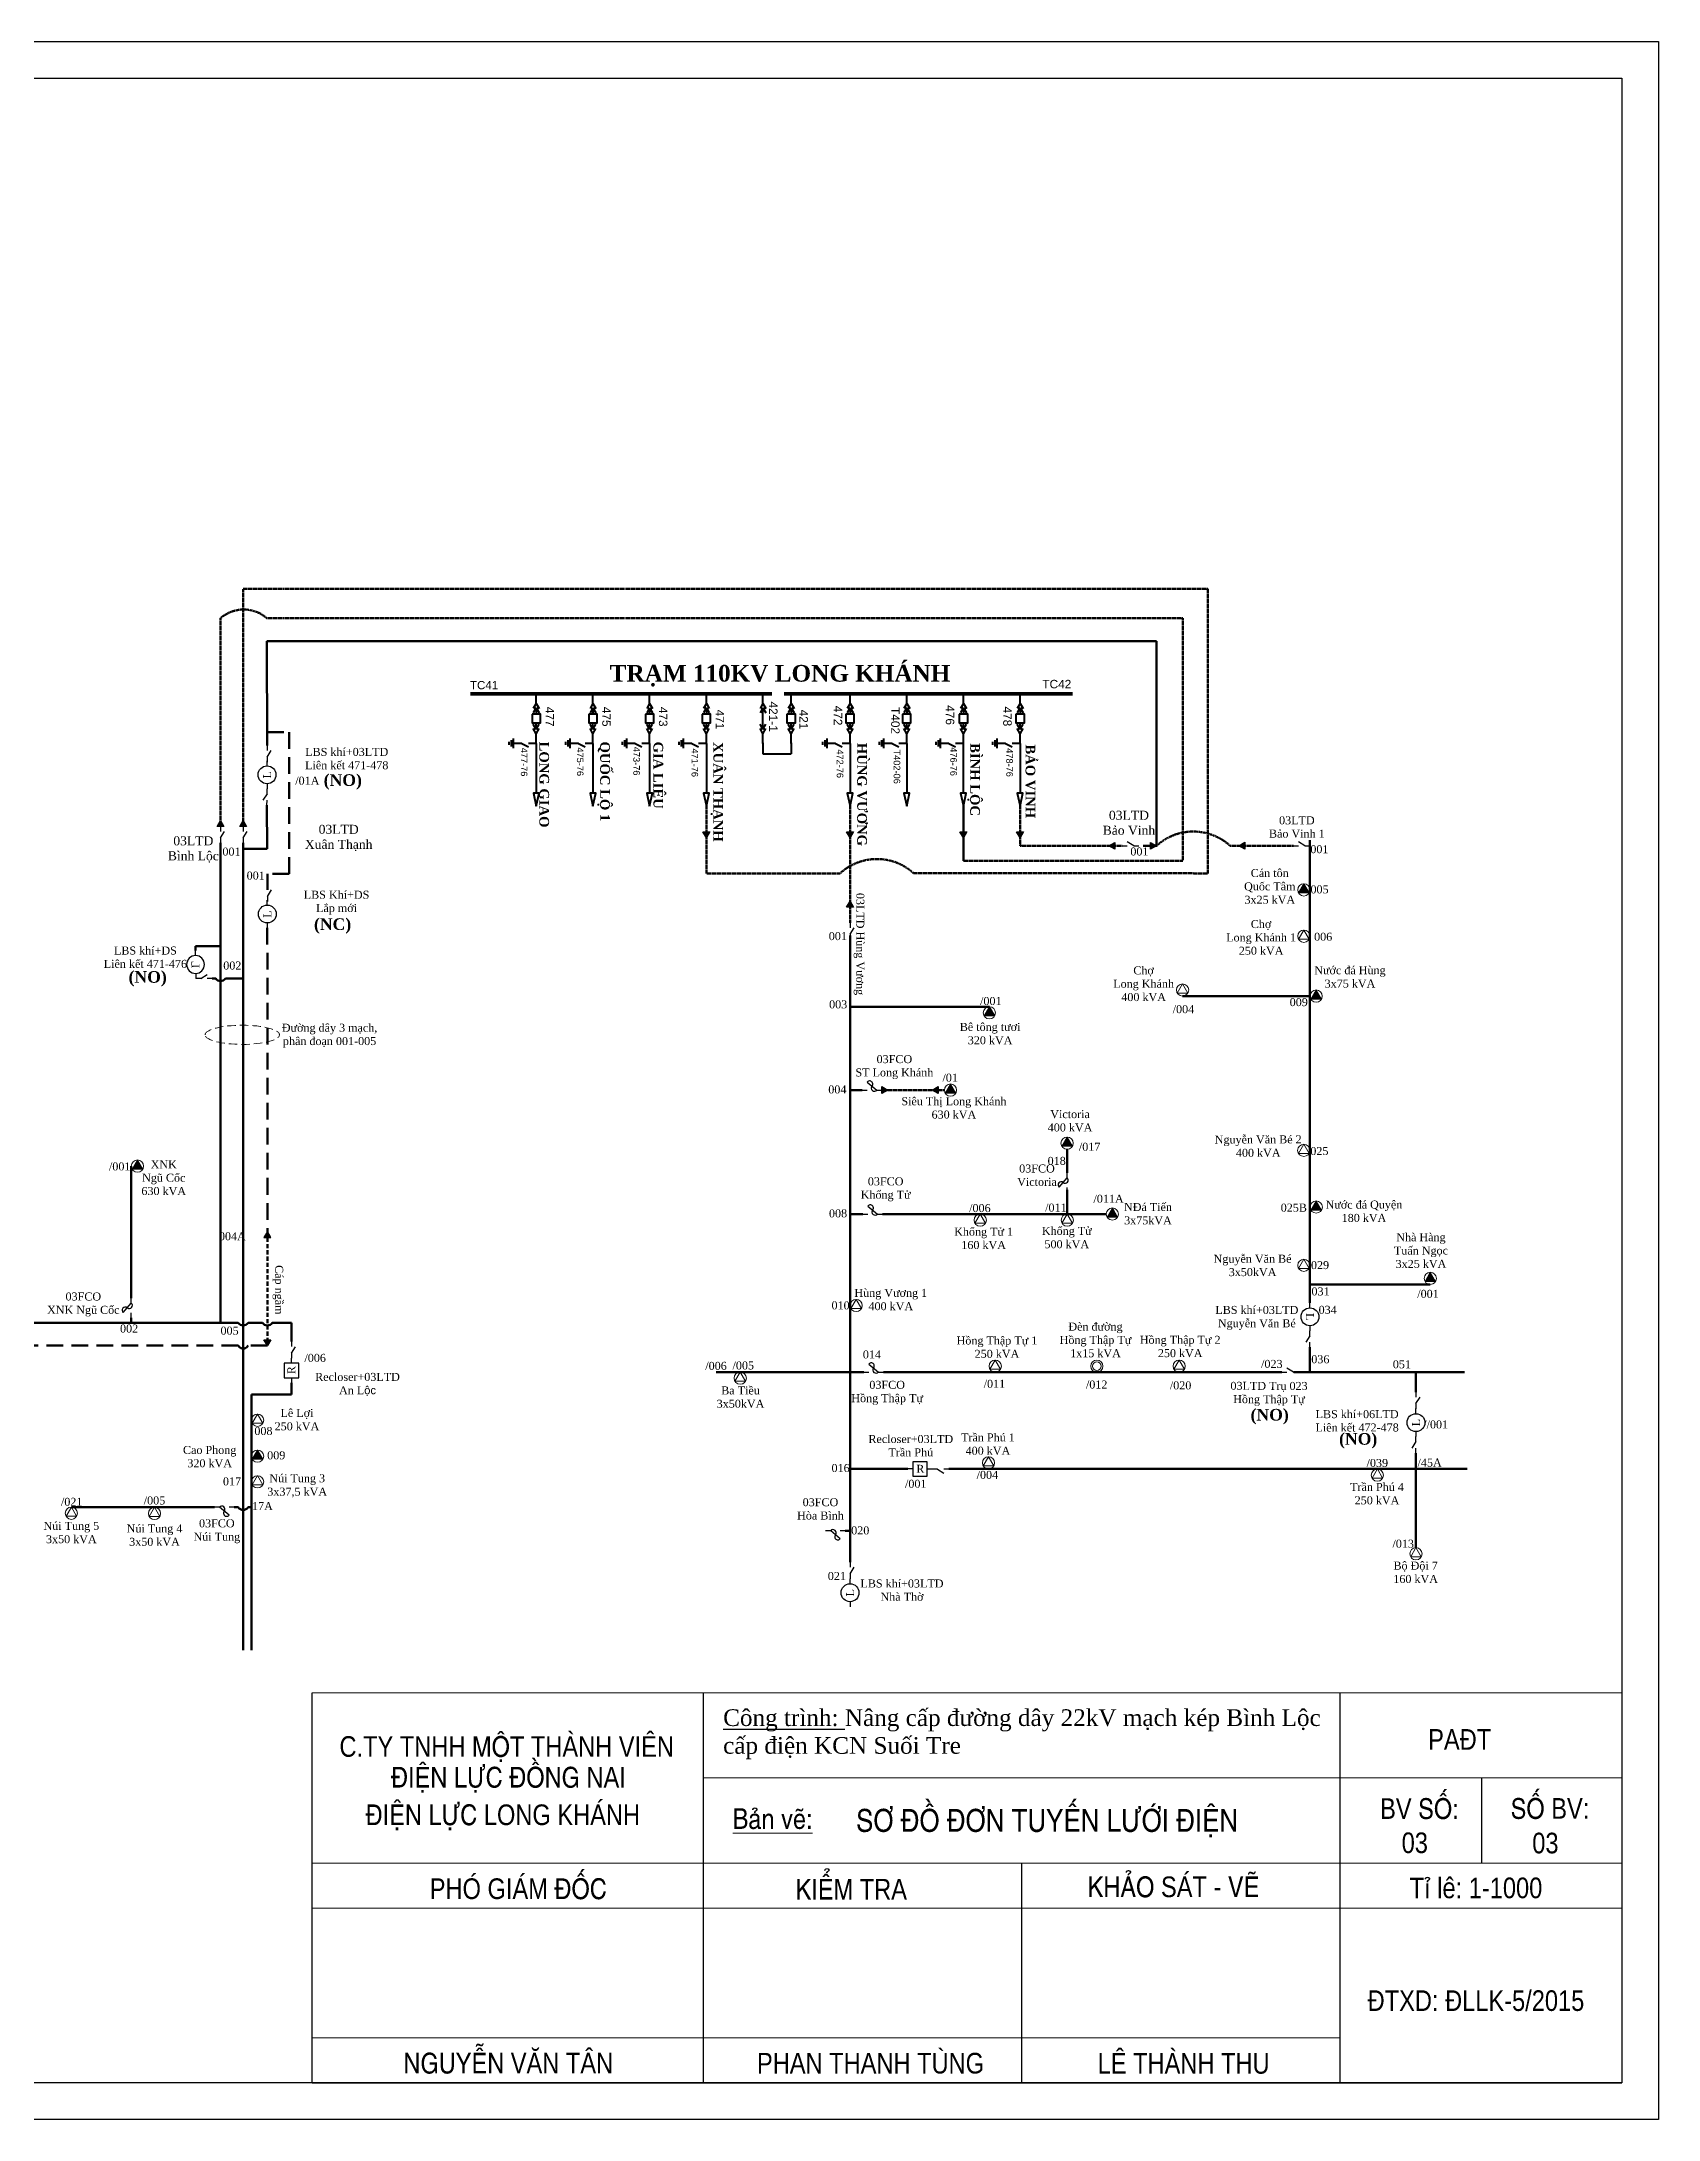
# Model space of a CAD drawing. Header units: metres. Extents: x 429925 to 893472, y 1245258 to 2552490.
# Drawn here: x 522289 to 522774, y 1251585 to 1252209 of the extents above; entities that cross this region are included whole.
import ezdxf

# ---------------------------------------------------------------- set-up
doc = ezdxf.new("R2010")
doc.units = ezdxf.units.M
doc.linetypes.add('DASHED', pattern=[0.75, 0.5, -0.25])
doc.linetypes.add('DASHED2', pattern=[0.375, 0.25, -0.125])
for name, color, linetype, lineweight in [('22', 5, 'Continuous', 40), ('471', 3, 'Continuous', 50), ('472', 4, 'Continuous', 50), ('476', 6, 'Continuous', 50), ('478', 1, 'Continuous', 50), ('Day 22kV', 1, 'Continuous', 15), ('TBA', 125, 'Continuous', 20), ('TEXT', 1, 'Continuous', 5), ('THIET BI', 7, 'Continuous', 30)]:
    doc.layers.add(name, color=color, linetype=linetype, lineweight=lineweight)
doc.layers.add('PointCheckModelLayout', color=9, linetype='Continuous', plot=False)
doc.styles.add('.VniTime3.5', font='VNTIME.TTF', dxfattribs={"height": 3.5})
doc.styles.add('.VniTimeH3.5', font='VHTIME.TTF', dxfattribs={"height": 3.5})
doc.styles.get("Standard").update_dxf_attribs({"font": 'arial.ttf'})
doc.styles.add('V-H-C', font='VHELVCN.TTF')

# ---------------------------------------------------------------- blocks, each defined once
blk = doc.blocks.new('TBA 3P DL')
at = {"layer": 'TBA'}
blk.add_lwpolyline([(3171.29, -1054.35), (3169.7, -1057.1), (3172.88, -1057.1)], close=True, dxfattribs=at)
blk.add_circle((3171.29, -1056.19), 1.83, dxfattribs=at)
blk = doc.blocks.new('TBA 3P KH')
at = {"layer": 'TBA'}
blk.add_hatch(color=256, dxfattribs=at).paths.add_polyline_path([(3187.12, -1054.35), (3185.53, -1057.1), (3188.71, -1057.1)])
blk.add_lwpolyline([(3187.12, -1054.35), (3185.53, -1057.1), (3188.71, -1057.1)], close=True, dxfattribs=at)
blk.add_circle((3187.12, -1056.19), 1.83, dxfattribs=at)
blk = doc.blocks.new('TBA 1P KH')
at = {"layer": 'TBA'}
for radius in [1.83, 1.28]:
    blk.add_circle((3182.03, -1056.19), radius, dxfattribs=at)
blk = doc.blocks.new('Recloser')
at = {"layer": 'THIET BI'}
for p, q in [((3349.82, -1059.39), (3348.32, -1059.39)), ((3354.17, -1059.39), (3355.67, -1059.39))]:
    blk.add_line(p, q, dxfattribs=at)
blk.add_lwpolyline([(3349.82, -1057.22), (3349.82, -1061.57), (3354.17, -1061.57), (3354.17, -1057.22)], close=True, dxfattribs=at)
at = {"layer": 'THIET BI', "insert": (3352.09, -1059.33), "char_height": 2.39, "width": 4.7726, "attachment_point": 5, "style": '.VniTime3.5'}
blk.add_mtext('R', dxfattribs=at)
blk = doc.blocks.new('LBS')
at = {"layer": 'THIET BI'}
for p, q in [((3348.97, -1069.32), (3347.47, -1069.32)), ((3354.34, -1069.32), (3355.84, -1069.32))]:
    blk.add_line(p, q, dxfattribs=at)
blk.add_circle((3351.65, -1069.32), 2.68, dxfattribs=at)
at = {"layer": 'THIET BI', "insert": (3351.65, -1069.35), "char_height": 2.39, "width": 4.7726, "attachment_point": 5, "style": '.VniTime3.5'}
blk.add_mtext('L', dxfattribs=at)
blk = doc.blocks.new('LTD-DS')
at = {"layer": 'THIET BI'}
for p, q in [((3348.2, -1080.29), (3349.7, -1080.29)), ((3351.65, -1080.29), (3353.16, -1080.29))]:
    blk.add_line(p, q, dxfattribs=at)
blk.add_lwpolyline([(3351.65, -1080.29), (3349.71, -1079.08)], dxfattribs=at)
blk = doc.blocks.new('FCO')
at = {"layer": 'THIET BI'}
for p, q in [((3349.72, -1089.07), (3352.58, -1091.47)), ((3348.2, -1091.47), (3349.7, -1091.47)), ((3352.58, -1091.47), (3354.08, -1091.47))]:
    blk.add_line(p, q, dxfattribs=at)
for centre, start, end in [((3350.43, -1089.67), 320, 140), ((3351.86, -1090.87), 140, 320)]:
    blk.add_arc(centre, 0.934, start, end, dxfattribs=at)
blk = doc.blocks.new('MC hop bo')
at = {"layer": '22'}
for p, q in [((3173.93, -1090.44), (3171.04, -1090.44)), ((3173.93, -1090.44), (3175.5, -1089.56)), ((3173.93, -1090.44), (3175.5, -1091.33)), ((3175.25, -1090.44), (3176.81, -1089.56)), ((3175.25, -1090.44), (3177.22, -1090.44)), ((3175.25, -1090.44), (3176.81, -1091.33)), ((3181.73, -1090.44), (3179.76, -1090.44)), ((3181.73, -1090.44), (3180.16, -1089.56)), ((3181.73, -1090.44), (3180.16, -1091.33)), ((3183.05, -1090.44), (3181.48, -1089.56)), ((3183.05, -1090.44), (3181.48, -1091.33)), ((3185.93, -1090.44), (3183.05, -1090.44))]:
    blk.add_line(p, q, dxfattribs=at)
blk.add_lwpolyline([(3177.22, -1091.72), (3179.76, -1091.72), (3179.76, -1089.17), (3177.22, -1089.17)], close=True, dxfattribs=at)
blk = doc.blocks.new('Tiep dia DT')
at = {"layer": '22'}
for p, q in [((2325.73, 649.48), (2325.73, 647.1)), ((2327.16, 642.64), (2324.31, 642.64)), ((2325.73, 645.13), (2326.72, 647.1)), ((2325.73, 645.13), (2325.73, 642.64)), ((2326.68, 642), (2324.78, 642)), ((2326.21, 641.35), (2325.26, 641.35))]:
    blk.add_line(p, q, dxfattribs=at)

msp = doc.modelspace()

# ---------------------------------------------------------------- hatches: boundary and pattern name
for points in [[(522341.27, 1251973.18), (522343.33, 1251973.18), (522342.3, 1251974.96)], [(522348.06, 1251973.18), (522350.11, 1251973.18), (522349.08, 1251974.96)], [(522489.02, 1251971.51), (522486.97, 1251971.51), (522488, 1251969.73)], [(522532.13, 1251971.51), (522530.07, 1251971.51), (522531.1, 1251969.73)], [(522566.13, 1251971.51), (522564.07, 1251971.51), (522565.1, 1251969.73)], [(522583.13, 1251971.51), (522581.07, 1251971.51), (522582.1, 1251969.73)], [(522610.49, 1251966.31), (522610.49, 1251968.37), (522608.7, 1251967.34)], [(522621.24, 1251968.37), (522621.24, 1251966.31), (522623.02, 1251967.34)], [(522649.54, 1251966.36), (522649.54, 1251968.42), (522647.76, 1251967.39)], [(522530.07, 1251948.94), (522532.13, 1251948.94), (522531.1, 1251950.73)], [(522540.63, 1251895.12), (522540.63, 1251893.06), (522542.41, 1251894.09)], [(522557.53, 1251893.06), (522557.53, 1251895.12), (522555.75, 1251894.09)], [(522357.38, 1251849.89), (522355.32, 1251849.89), (522356.35, 1251851.67)], [(522357.38, 1251819.2), (522355.32, 1251819.2), (522356.35, 1251817.42)]]:
    msp.add_hatch(color=256).paths.add_polyline_path(points)

# ---------------------------------------------------------------- linework, layer by layer
at = {"color": 0}
for p, q in [((522369.75, 1251596.3), (522369.75, 1251713.28)), ((522487.18, 1251596.3), (522487.18, 1251713.28)), ((522678.07, 1251596.3), (522678.07, 1251713.28)), ((522582.62, 1251596.3), (522582.62, 1251662.18))]:
    msp.add_line(p, q, dxfattribs=at)
for points in [[(522773.56, 1251585.3), (521901.43, 1251585.3), (521901.43, 1252208.62), (522773.56, 1252208.62)], [(522762.56, 1251596.3), (521912.43, 1251596.3), (521912.43, 1252197.61), (522762.56, 1252197.61)], [(522342.3, 1251974.96), (522343.33, 1251973.18), (522341.27, 1251973.18)], [(522349.08, 1251974.96), (522350.11, 1251973.18), (522348.06, 1251973.18)], [(522488, 1251969.73), (522486.97, 1251971.51), (522489.02, 1251971.51)], [(522531.1, 1251969.73), (522530.07, 1251971.51), (522532.13, 1251971.51)], [(522565.1, 1251969.73), (522564.07, 1251971.51), (522566.13, 1251971.51)], [(522582.1, 1251969.73), (522581.07, 1251971.51), (522583.13, 1251971.51)], [(522608.7, 1251967.34), (522610.49, 1251968.37), (522610.49, 1251966.31)], [(522623.02, 1251967.34), (522621.24, 1251966.31), (522621.24, 1251968.37)], [(522647.76, 1251967.39), (522649.54, 1251968.42), (522649.54, 1251966.36)], [(522531.1, 1251950.73), (522532.13, 1251948.94), (522530.07, 1251948.94)], [(522542.41, 1251894.09), (522540.63, 1251893.06), (522540.63, 1251895.12)], [(522555.75, 1251894.09), (522557.53, 1251895.12), (522557.53, 1251893.06)], [(522356.35, 1251851.67), (522355.32, 1251849.89), (522357.38, 1251849.89)], [(522356.35, 1251817.42), (522355.32, 1251819.2), (522357.38, 1251819.2)]]:
    msp.add_lwpolyline(points, close=True)
at = {"layer": '22'}
for p, q in [((522504.98, 1252010.09), (522504.1, 1252008.52)), ((522504.98, 1252010.09), (522504.98, 1252012.97)), ((522504.98, 1252010.09), (522505.87, 1252008.52)), ((522504.98, 1252008.77), (522504.1, 1252007.2)), ((522504.98, 1252002.29), (522504.1, 1252003.85)), ((522504.98, 1252008.77), (522505.87, 1252007.2)), ((522504.98, 1252002.29), (522504.98, 1252008.77)), ((522504.98, 1252002.29), (522505.87, 1252003.85)), ((522437, 1251998.08), (522437, 1251983.18)), ((522454, 1251998.08), (522454, 1251983.18)), ((522471, 1251998.08), (522471, 1251983.18)), ((522488, 1251998.08), (522488, 1251983.18)), ((522504.98, 1252000.97), (522504.1, 1252002.54)), ((522504.98, 1252000.97), (522505.87, 1252002.54)), ((522504.98, 1251998.08), (522504.98, 1252000.97)), ((522504.98, 1251998.24), (522504.98, 1251994.9)), ((522513.43, 1251998.24), (522513.43, 1251994.9)), ((522531.1, 1251998.08), (522531.1, 1251983.18)), ((522548.1, 1251998.08), (522548.1, 1251983.18)), ((522565.1, 1251983.18), (522565.1, 1251998.08)), ((522582.1, 1251998.08), (522582.1, 1251983.11)), ((522504.98, 1251994.9), (522513.43, 1251994.9))]:
    msp.add_line(p, q, dxfattribs=at)
at = {"layer": '22', "const_width": 1.1}
for points in [[(522417.19, 1252012.97), (522507.72, 1252012.97)], [(522511.25, 1252012.97), (522597.85, 1252012.97)]]:
    msp.add_lwpolyline(points, dxfattribs=at)
at = {"layer": '22'}
for points in [[(522437, 1251979.3), (522437.86, 1251983.18), (522436.13, 1251983.18)], [(522454, 1251979.3), (522454.86, 1251983.18), (522453.13, 1251983.18)], [(522471, 1251979.3), (522471.86, 1251983.18), (522470.13, 1251983.18)], [(522488, 1251979.3), (522488.86, 1251983.18), (522487.13, 1251983.18)], [(522531.1, 1251979.3), (522531.97, 1251983.18), (522530.24, 1251983.18)], [(522548.1, 1251979.3), (522548.97, 1251983.18), (522547.24, 1251983.18)], [(522565.1, 1251979.3), (522565.97, 1251983.18), (522564.23, 1251983.18)], [(522582.1, 1251979.23), (522582.97, 1251983.11), (522581.23, 1251983.11)]]:
    msp.add_lwpolyline(points, close=True, dxfattribs=at)
for points in [[(522436.13, 1251983.18), (522437.86, 1251983.18), (522437, 1251979.3), (522436.13, 1251983.18)], [(522453.13, 1251983.18), (522454.86, 1251983.18), (522454, 1251979.3), (522453.13, 1251983.18)], [(522470.13, 1251983.18), (522471.86, 1251983.18), (522471, 1251979.3), (522470.13, 1251983.18)], [(522487.13, 1251983.18), (522488.86, 1251983.18), (522488, 1251979.3), (522487.13, 1251983.18)], [(522530.24, 1251983.18), (522531.97, 1251983.18), (522531.1, 1251979.3), (522530.24, 1251983.18)], [(522547.24, 1251983.18), (522548.97, 1251983.18), (522548.1, 1251979.3), (522547.24, 1251983.18)], [(522564.23, 1251983.18), (522565.97, 1251983.18), (522565.1, 1251979.3), (522564.23, 1251983.18)], [(522581.23, 1251983.11), (522582.97, 1251983.11), (522582.1, 1251979.23), (522581.23, 1251983.11)]]:
    msp.add_solid(points, dxfattribs=at)
at = {"layer": '471', "linetype": 'DASHED2'}
for points in [[(522349.08, 1251973.18), (522349.08, 1252044.49)], [(522638.43, 1252044.49), (522349.08, 1252044.49)], [(522638.43, 1251959.1), (522638.43, 1252044.49)], [(522488, 1251959.1), (522488, 1251979.3)], [(522528.1, 1251959.1), (522488, 1251959.1)], [(522550.16, 1251959.15), (522638.43, 1251959.1)]]:
    msp.add_lwpolyline(points, dxfattribs=at)
at = {"layer": '471', "color": 1, "linetype": 'DASHED', "ltscale": 10}
for points in [[(522356.25, 1252001.43), (522362.88, 1252001.43), (522362.88, 1251958.92), (522356.35, 1251958.92), (522356.34, 1251954.15)], [(522356.33, 1251942.71), (522356.35, 1251851.66)], [(522347.62, 1251817.42), (522197.27, 1251817.42), (522197.27, 1251822.9)], [(522356.35, 1251817.56), (522356.35, 1251817.42), (522350.55, 1251817.42)]]:
    msp.add_lwpolyline(points, dxfattribs=at)
at = {"layer": '471'}
for points in [[(522356.23, 1251979.52), (522356.25, 1251966.42)], [(522349.08, 1251886.72), (522349.08, 1251968.23)], [(522356.25, 1251966.42), (522349.08, 1251966.42)], [(522334.75, 1251937.21), (522342.3, 1251937.21)], [(522334.75, 1251937.21), (522334.76, 1251935.94)], [(522349.08, 1251726.11), (522349.08, 1251886.72)]]:
    msp.add_lwpolyline(points, dxfattribs=at)
at = {"layer": '471', "linetype": 'DASHED2'}
msp.add_lwpolyline([(522550.16, 1251959.15, 0.387694), (522528.1, 1251959.1)], format="xyb", dxfattribs=at)
at = {"layer": '471', "color": 5, "linetype": 'DASHED2', "ltscale": 5}
msp.add_lwpolyline([(522356.35, 1251851.66), (522356.35, 1251817.49)], dxfattribs=at)
at = {"layer": '471', "color": 1, "linetype": 'DASHED', "ltscale": 10}
msp.add_lwpolyline([(522347.62, 1251817.42, 0.591403), (522350.55, 1251817.42)], format="xyb", dxfattribs=at)
at = {"layer": '471', "color": 1, "linetype": 'DASHED', "lineweight": 18, "ltscale": 5}
msp.add_ellipse((522348.84, 1251910.66), major_axis=(-11.14, 0), ratio=0.257895, dxfattribs=at)
at = {"layer": '472'}
msp.add_line((522541.09, 1251809.43), (522660.63, 1251809.43), dxfattribs=at)
at = {"layer": '472', "linetype": 'DASHED2'}
for points in [[(522531.1, 1251944.29), (522531.1, 1251979.3)], [(522559.42, 1251894.09), (522540.63, 1251894.09)]]:
    msp.add_lwpolyline(points, dxfattribs=at)
at = {"layer": '472'}
for points in [[(522531.1, 1251940.49), (522531.1, 1251921)], [(522531.1, 1251752.44), (522531.1, 1251922.76)], [(522531.1, 1251919.08), (522572.89, 1251919.08)], [(522534.75, 1251894.09), (522531.1, 1251894.09)], [(522596.2, 1251876.34), (522596.22, 1251869.29)], [(522596.22, 1251864.16), (522596.27, 1251856.87)], [(522534.95, 1251856.91), (522531.1, 1251856.91)], [(522540.82, 1251856.91), (522596.26, 1251856.91)], [(522607.94, 1251856.91), (522596.27, 1251856.87)], [(522490.91, 1251809.51), (522531.1, 1251809.51)], [(522535.21, 1251809.51), (522531.1, 1251809.51)], [(522700.84, 1251756.82), (522700.84, 1251785.19)], [(522548.42, 1251780.42), (522531.1, 1251780.42)], [(522560.73, 1251780.42), (522716.19, 1251780.42)], [(522529.67, 1251761.89), (522531.1, 1251761.88)]]:
    msp.add_lwpolyline(points, dxfattribs=at)
at = {"layer": '476', "linetype": 'DASHED2'}
msp.add_lwpolyline([(522356.18, 1252035.63, 0.376709), (522342.3, 1252035.63)], format="xyb", dxfattribs=at)
for points in [[(522342.3, 1252035.63), (522342.3, 1251973.18)], [(522356.18, 1252035.63), (522630.96, 1252035.63)], [(522630.96, 1252035.63), (522630.96, 1251962.88)], [(522565.1, 1251962.88), (522630.96, 1251962.88)]]:
    msp.add_lwpolyline(points, dxfattribs=at)
at = {"layer": '476'}
for points in [[(522565.1, 1251979.3), (522565.1, 1251962.88)], [(522342.3, 1251886.72), (522342.3, 1251968.23)], [(522339.81, 1251927.57), (522340.84, 1251927.58)], [(522343.76, 1251927.57), (522349.08, 1251927.57)], [(522342.3, 1251824.3), (522342.3, 1251886.72)], [(522315.52, 1251831.68), (522315.52, 1251871.28)], [(522342.3, 1251824.3), (522203.35, 1251824.3)], [(522315.52, 1251824.3), (522315.52, 1251825.8)], [(522347.63, 1251824.3), (522342.3, 1251824.3)], [(522351.58, 1251824.3), (522350.55, 1251824.3)], [(522354.9, 1251824.29), (522351.58, 1251824.3)], [(522363.59, 1251824.28), (522357.81, 1251824.29)], [(522363.59, 1251818.62), (522363.59, 1251824.28)], [(522363.59, 1251806.31), (522363.59, 1251802.8)], [(522351.58, 1251802.8), (522351.58, 1251726.11)], [(522363.53, 1251802.8), (522351.58, 1251802.8)], [(522340.48, 1251768.95), (522297.55, 1251768.97)], [(522347.62, 1251768.95), (522346.36, 1251768.95)], [(522351.58, 1251768.95), (522350.55, 1251768.95)]]:
    msp.add_lwpolyline(points, dxfattribs=at)
for points in [[(522343.76, 1251927.58, -0.549021), (522340.84, 1251927.58)], [(522347.62, 1251824.3, 0.549021), (522350.55, 1251824.3)], [(522354.89, 1251824.3, 0.549021), (522357.81, 1251824.3)], [(522347.62, 1251768.95, 0.549021), (522350.55, 1251768.95)]]:
    msp.add_lwpolyline(points, format="xyb", dxfattribs=at)
at = {"layer": '478'}
for p, q in [((522669.05, 1251969.1), (522669.05, 1251830.25)), ((522669.05, 1251816.93), (522669.05, 1251809.43))]:
    msp.add_line(p, q, dxfattribs=at)
for points in [[(522356.26, 1251997.42), (522356.2, 1252028.73)], [(522623.02, 1252028.73), (522356.2, 1252028.73)], [(522623.02, 1251967.34), (522623.02, 1252028.73)], [(522619, 1251967.34), (522623.02, 1251967.34)], [(522669.05, 1251922.28), (522630.85, 1251922.28)], [(522705.14, 1251835.77), (522669.05, 1251835.77)], [(522715.42, 1251809.43), (522664.22, 1251809.43)], [(522700.84, 1251809.43), (522700.84, 1251803.47)]]:
    msp.add_lwpolyline(points, dxfattribs=at)
at = {"layer": '478', "linetype": 'DASHED2'}
for points in [[(522582.1, 1251967.34), (522582.1, 1251979.23)], [(522612.74, 1251967.34), (522582.1, 1251967.34)], [(522664.09, 1251967.38), (522645.08, 1251967.39)]]:
    msp.add_lwpolyline(points, dxfattribs=at)
msp.add_lwpolyline([(522645.08, 1251967.39, 0.387694), (522623.02, 1251967.34)], format="xyb", dxfattribs=at)
at = {"layer": 'Day 22kV', "color": 0, "lineweight": 20}
for p, q in [((522762.56, 1251713.28), (522369.75, 1251713.28)), ((522762.56, 1251713.28), (522762.56, 1251596.3)), ((522762.56, 1251687.73), (522487.18, 1251687.73)), ((522720.5, 1251687.73), (522720.5, 1251662.18)), ((522762.56, 1251662.18), (522369.75, 1251662.18)), ((522762.56, 1251648.72), (522369.75, 1251648.7)), ((522678.07, 1251609.76), (522369.75, 1251609.76))]:
    msp.add_line(p, q, dxfattribs=at)
at = {"layer": 'PointCheckModelLayout'}
for p, q in [((522720.5, 1251687.73), (522720.5, 1251662.18)), ((522369.75, 1251596.3), (522762.56, 1251596.3))]:
    msp.add_line(p, q, dxfattribs=at)
at = {"layer": 'TBA'}
msp.add_lwpolyline([(522496.35, 1251807.68, -1), (522500.02, 1251807.68, -1)], format="xyb", close=True, dxfattribs=at)

# ---------------------------------------------------------------- block references
at = {"layer": '22', "rotation": 270}
for p in [(523527.44, 1255184.02), (523544.44, 1255184.02), (523561.44, 1255184.02), (523578.44, 1255184.02), (523603.88, 1255184.02), (523621.55, 1255184.02), (523638.55, 1255184.02), (523655.55, 1255184.02), (523672.55, 1255184.02)]:
    msp.add_blockref('MC hop bo', p, dxfattribs=at)
at = {"layer": 'TBA', "rotation": 270}
for p in [(521787.52, 1254323.81), (521804.52, 1254323.81), (521821.52, 1254323.81), (521838.52, 1254323.81), (521881.62, 1254323.81), (521898.62, 1254323.81), (521915.62, 1254323.81), (521932.62, 1254323.81)]:
    msp.add_blockref('Tiep dia DT', p, dxfattribs=at)
at = {"layer": 'TBA'}
for name, p in [('TBA 3P KH', (519480.1, 1253010.31)), ('TBA 3P DL', (519495.93, 1252996.41)), ('TBA 3P DL', (519459.56, 1252980.3)), ('TBA 3P KH', (519483.76, 1252978.47)), ('TBA 3P KH', (519385.77, 1252973.43)), ('TBA 3P KH', (519374.13, 1252950.28)), ('TBA 3P KH', (519409.08, 1252934.36)), ('TBA 3P KH', (519130.24, 1252927.47)), ('TBA 3P DL', (519495.89, 1252932.19)), ('TBA 3P KH', (519483.81, 1252915.19)), ('TBA 3P DL', (519398.87, 1252911.26)), ('TBA 3P DL', (519424.97, 1252911.26)), ('TBA 3P KH', (519422.65, 1252913.09)), ('TBA 3P DL', (519495.93, 1252897.7)), ('TBA 3P KH', (519518.02, 1252893.79)), ('TBA 3P DL', (519361.63, 1252885.64)), ('TBA 3P DL', (519403.36, 1252867.43)), ('TBA 1P KH', (519423.1, 1252867.45)), ('TBA 3P DL', (519458.53, 1252867.43)), ('TBA 3P DL', (519326.89, 1252863.86)), ('TBA 3P DL', (519182.12, 1252851.22)), ('TBA 3P KH', (519166.29, 1252840.46)), ('TBA 3P DL', (519401.34, 1252838.44)), ('TBA 3P DL', (519517.96, 1252834.77)), ('TBA 3P DL', (519182.12, 1252832.77)), ('TBA 3P DL', (519126.26, 1252823.33)), ('TBA 3P DL', (519151.2, 1252823.29)), ('TBA 3P DL', (519529.55, 1252811.18))]:
    msp.add_blockref(name, p, dxfattribs=at)
at = {"layer": 'THIET BI'}
for name, p, rotation in [('LTD-DS', (523436.55, 1255345.62), 270), ('LBS', (521286.92, 1248637.01), 90), ('LTD-DS', (521267.01, 1248634.22), 89.84716609208621), ('LTD-DS', (523422.6, 1255321.38), 270), ('LTD-DS', (523429.38, 1255321.38), 270), ('LTD-DS', (523436.64, 1255303.85), 270), ('LBS', (521287.01, 1248595.24), 90), ('LTD-DS', (523611.39, 1255292.49), 270), ('FCO', (521504.75, 1248515.21), 90), ('FCO', (521224.05, 1248477.6), 90), ('LBS', (523738.37, 1255177.72), 270), ('LTD-DS', (523443.88, 1255166.82), 270), ('LTD-DS', (521588.75, 1248468.72), 90), ('Recloser', (521304.19, 1248457.99), 90), ('LBS', (521631.52, 1248442.68), 90), ('LTD-DS', (523781.13, 1255151.67), 270), ('LTD-DS', (521620.54, 1248436.99), 90), ('LTD-DS', (525908.94, 1250700.12), 180), ('FCO', (525694.56, 1250677.48), 180), ('FCO', (525877.87, 1250670.42), 180), ('LBS', (521461.78, 1248391.65), 90), ('LTD-DS', (523612.97, 1255100.13), 269.97292978986)]:
    msp.add_blockref(name, p, dxfattribs=dict(at, rotation=rotation))
for name, p in [('LTD-DS', (519264.53, 1253047.63)), ('LTD-DS', (519315.89, 1253047.68)), ('FCO', (519186.55, 1252985.56)), ('FCO', (519186.74, 1252948.38)), ('FCO', (519187.01, 1252900.98)), ('LTD-DS', (519312.42, 1252889.72)), ('Recloser', (519200.11, 1252839.81))]:
    msp.add_blockref(name, p, dxfattribs=at)
at = {"layer": 'THIET BI', "xscale": -1, "rotation": 270.6508169635948}
msp.add_blockref('LBS', (523442.13, 1248592.47), dxfattribs=at)
at = {"layer": 'THIET BI', "xscale": -1}
msp.add_blockref('LTD-DS', (525688.01, 1253007.87), dxfattribs=at)

# ---------------------------------------------------------------- texts
for s, height, p in [('TC41', 2.469, (522417.12, 1252014.32)), ('TC42', 2.546, (522588.77, 1252014.59))]:
    msp.add_text(s, height=height).set_placement(p)
for s, height, p in [('421-1', 2.546, (522506.8, 1252010.65)), ('472', 2.546, (522526.21, 1252009.4)), ('476', 2.546, (522559.83, 1252009.54)), ('477', 2.546, (522439.78, 1252009.06)), ('475', 2.546, (522456.78, 1252009.06)), ('473', 2.546, (522473.78, 1252009.06)), ('471', 2.546, (522490.78, 1252008.22)), ('421', 2.546, (522515.93, 1252008.22)), ('T402', 2.546, (522543.44, 1252008.98)), ('478', 2.546, (522577.04, 1252009.15)), ('475-76', 1.975, (522449.18, 1251996.87)), ('473-76', 1.975, (522466.09, 1251997.06)), ('476-76', 1.975, (522561.18, 1251996.91)), ('477-76', 1.975, (522432.37, 1251996.77)), ('471-76', 1.975, (522483.56, 1251996.59)), ('472-76', 1.975, (522527.12, 1251996.29)), ('T402-06', 1.975, (522544.18, 1251996.23)), ('478-76', 1.975, (522577.97, 1251996.63))]:
    msp.add_text(s, height=height, rotation=270).set_placement(p)
at = {"char_height": 2.91, "attachment_point": 5, "rotation": 270}
for s, insert, width in [('{\\fTimes New Roman|b1|i0|c0|p18;LONG GIAO}', (522439.36, 1251985.74), 34.8422), ('{\\fTimes New Roman|b1|i0|c0|p18;QUỐC LỘ 1}', (522457.18, 1251986.68), 22.9841), ('{\\fTimes New Roman|b1|i0|c0|p18;GIA LIÊU}', (522473.57, 1251988.54), 22.9841), ('{\\fTimes New Roman|b1|i0|c0|p18;XUÂN THẠNH}', (522491.13, 1251983.54), 32.3859), ('{\\fTimes New Roman|b1|i0|c0|p18;HÙNG V\\fTimes New Roman|b1|i0|c163|p18;ƯƠ\\fTimes New Roman|b1|i0|c0|p18;NG}', (522534.67, 1251982.78), 32.3859), ('{\\fTimes New Roman|b1|i0|c0|p18;BÌNH LỘC}', (522568.16, 1251987.23), 32.3859), ('{\\fTimes New Roman|b1|i0|c0|p18;BẢO VINH}', (522585.17, 1251986.71), 32.3859)]:
    msp.add_mtext(s, dxfattribs=dict(at, insert=insert, width=width))
at = {"layer": 'TBA', "char_height": 2.4, "width": 31.2626, "attachment_point": 5, "style": '.VniTime3.5'}
for s, insert, rotation in [('C¸n t«n\\PQuèc T©m\\P3x25 kVA', (522656.99, 1251955.17), 0.12781), ('005', (522671.91, 1251954.27), 0.12781), ('Chî\\PLong Kh¸nh 1\\P250 kVA', (522654.39, 1251939.86), 0.12781), ('006', (522673.01, 1251940.06), 0.12781), ('Chî \\PLong Kh¸nh\\P400 kVA', (522619.15, 1251925.96), 0.12781), ('N\xadíc ®¸ Hïng\\P3x75 kVA', (522681.04, 1251928.01), 0.12781), ('NguyÔn V¨n BÐ 2\\P400 kVA', (522653.52, 1251877.25), 0.12781), ('XNK \\PNgò Cèc\\P630 kVA', (522325.26, 1251867.77), 359.93197), ('025', (522671.87, 1251875.78), 0.12781), ('025B', (522664.2, 1251858.8), 0.12781), ('{\\fTimes New Roman|b0|i0|c0|p18;Nước đá Quyện}\\P180 kVA', (522685.24, 1251857.72), 0.12781), ('Nhµ Hµng\\PTuÊn Ngäc\\P3x25 kVA', (522702.33, 1251845.92), 0.12781), ('NguyÔn V¨n BÐ\\P3x50kVA', (522651.83, 1251841.46), 0.12781), ('029', (522672.06, 1251841.57), 0.12781)]:
    msp.add_mtext(s, dxfattribs=dict(at, insert=insert, rotation=rotation))
at = {"layer": 'TBA', "char_height": 2.4, "attachment_point": 5, "style": '.VniTime3.5'}
for s, insert, width in [('Bª t«ng t\xad¬i\\P320 kVA', (522573.11, 1251911), 31.2626), ('/01', (522561.14, 1251897.79), 31.2626), ('Siªu ThÞ Long Kh¸nh\\P630 kVA', (522562.25, 1251888.71), 31.2626), ('Victoria\\P400 kVA', (522597.09, 1251884.84), 31.2626), ('018', (522593.08, 1251872.83), 31.2626), ('/006', (522570.05, 1251858.67), 31.2626), ('N§¸ TiÕn\\P3x75kVA', (522620.46, 1251856.98), 31.2626), ('Khæng Tö 1\\P160 kVA', (522571.17, 1251849.58), 31.2626), ('Khæng Tö\\P500 kVA', (522596.11, 1251849.82), 31.2626), ('010', (522528.27, 1251829.49), 31.2626), ('Hïng V\xad¬ng 1\\P400 kVA', (522543.33, 1251831.23), 31.2626), ('§Ìn ®\xadêng\\PHång ThËp Tù\\P1x15 kVA', (522604.72, 1251819.12), 31.2626), ('Hång ThËp Tù 1\\P250 kVA', (522575.17, 1251816.94), 31.2626), ('Hång ThËp Tù 2\\P250 kVA', (522630.12, 1251817.14), 31.2626), ('/005', (522499.08, 1251811.46), 31.2626), ('Ba TiÒu\\P3x50kVA', (522498.25, 1251801.96), 31.2626), ('/011', (522574.41, 1251805.96), 31.2626), ('/012', (522605.08, 1251805.74), 31.2626), ('/020', (522630.25, 1251805.49), 31.2626), ('Lª Lîi\\P250 kVA', (522365.22, 1251795.21), 31.2626), ('008', (522355.16, 1251791.8), 22.1125), ('TrÇn Phó 1\\P400 kVA', (522572.46, 1251787.87), 31.2626), ('Cao Phong\\P320 kVA', (522339.04, 1251784.11), 31.2626), ('009', (522359.01, 1251784.51), 22.1125), ('Nói Tung 3\\P3x37,5 kVA', (522365.29, 1251775.35), 31.2626), ('/004', (522572.29, 1251778.63), 31.2626), ('/039', (522689.25, 1251782.21), 31.2626), ('017', (522345.74, 1251776.7), 22.1125), ('TrÇn Phó 4\\P250 kVA', (522689.15, 1251773), 31.2626), ('/005', (522322.49, 1251770.96), 31.2626), ('Nói Tung 5\\P3x50 kVA', (522297.55, 1251761.34), 20.8313), ('Nói Tung 4\\P3x50 kVA', (522322.49, 1251760.55), 20.8313), ('Bé §éi 7\\P160 kVA', (522700.74, 1251749.41), 31.2626)]:
    msp.add_mtext(s, dxfattribs=dict(at, insert=insert, width=width))
at = {"layer": 'TEXT', "color": 0, "style": 'V-H-C', "width": 1}
for s, height, p in [('C.TY TNHH MOÄT THAØNH VIEÂN', 6.1873, (522377.96, 1251694.08)), ('PAÑT', 6.187, (522704.5, 1251696.2)), ('ÑIEÄN LÖÏC ÑOÀNG NAI', 6.1873, (522393.44, 1251684.86)), ('ÑIEÄN LÖÏC LONG KHAÙNH', 6.1873, (522385.81, 1251673.6)), ('%%UBaûn veõ:', 6.1873, (522495.9, 1251672.46)), ('SÔ ÑOÀ ÑÔN TUYEÁN LÖÔÙI ÑIEÄN', 6.806, (522532.92, 1251671.61)), ('BV SOÁ:', 6.187, (522690.08, 1251675.46)), ('SOÁ BV:', 6.187, (522729.24, 1251675.5)), ('03', 6.187, (522696.55, 1251665.2)), ('03', 6.187, (522735.72, 1251665.12)), ('PHOÙ GIAÙM ÑOÁC', 6.1873, (522405.04, 1251651.42)), ('KIEÅM TRA', 6.187, (522514.76, 1251651.27)), ('KHAÛO SAÙT - VEÕ', 6.1873, (522602.37, 1251651.99)), ('Tæ leâ: 1-1000', 6.1873, (522698.96, 1251651.66)), ('ÑTXD: ÑLLK-5/2015', 6.1873, (522686.34, 1251617.85)), ('NGUYEÃN VAÊN TAÂN', 6.1873, (522397.16, 1251599.11)), ('PHAN THANH TUØNG', 6.1873, (522503.19, 1251599.08)), ('LEÂ THAØNH THU', 6.1873, (522605.36, 1251599.02))]:
    msp.add_text(s, height=height, dxfattribs=at).set_placement(p)
at = {"layer": 'THIET BI', "insert": (522510.09, 1252018.36), "char_height": 5, "width": 106.5773, "attachment_point": 5}
msp.add_mtext('{\\fTimes New Roman|b1|i0|c0|p18;TRẠM 110KV LONG KHÁNH}', dxfattribs=at)
at = {"layer": 'THIET BI'}
for s, insert, char_height, width, attachment_point, style in [('LBS khÝ+03LTD\\PLiªn kÕt 471-478', (522380.15, 1251993.51), 2.4, 24.6553, 5, '.VniTime3.5'), ('/01A', (522368.33, 1251986.88), 2.4, 22.1125, 5, '.VniTime3.5'), ('{\\f.VnTimeH|b1|i0|c0|p34;(NO)}', (522378.96, 1251986.51), 3.5, 14.2976, 5, '.VniTimeH3.5'), ('03LTD\\PXu©n Th¹nh', (522377.73, 1251969.71), 2.7, 34.1438, 5, '.VniTime3.5'), ('03LTD\\PB¶o Vinh', (522614.75, 1251974.24), 2.7, 34.1438, 5, '.VniTime3.5'), ('03LTD\\PB×nh Léc', (522334.14, 1251966.26), 2.7, 34.1438, 5, '.VniTime3.5'), ('001', (522345.58, 1251965.61), 2.4, 22.1125, 5, '.VniTime3.5'), ('001', (522617.9, 1251965.64), 2.4, 22.1125, 5, '.VniTime3.5'), ('001', (522352.85, 1251958.41), 2.4, 22.1125, 5, '.VniTime3.5'), ('{\\fTimes New Roman|b0|i0|c0|p18;LBS Khí+DS\\PLắp mới}', (522377.09, 1251950.3), 2.4, 24.6553, 5, '.VniTime3.5'), ('{\\f.VnTimeH|b1|i0|c0|p34;(NC)}', (522375.9, 1251943.3), 3.5, 14.2976, 5, '.VniTimeH3.5'), ('001', (522527.44, 1251940.25), 2.4, 19.7213, 5, '.VniTime3.5'), ('LBS khÝ+DS\\PLiªn kÕt 471-476', (522319.76, 1251933.93), 2.4, 24.6553, 5, '.VniTime3.5'), ('{\\f.VnTimeH|b1|i0|c0|p34;(NO)}', (522320.44, 1251927.47), 3.5, 14.2976, 5, '.VniTimeH3.5'), ('002', (522345.83, 1251931.43), 2.4, 22.1125, 5, '.VniTime3.5'), ('/001', (522573.32, 1251920.79), 2.4, 19.7213, 5, '.VniTime3.5'), ('003', (522527.54, 1251919.78), 2.4, 19.7213, 5, '.VniTime3.5'), ('{\\fTimes New Roman|b0|i0|c0|p18;Đường dây 3 mạch,\\Pphân đoạn 001-005}', (522375, 1251910.4), 2.4, 29.591, 5, '.VniTime3.5'), ('03FCO\\PST Long Kh¸nh', (522544.4, 1251900.98), 2.4, 22.9685, 5, '.VniTime3.5'), ('004', (522527.3, 1251894.27), 2.4, 19.7213, 5, '.VniTime3.5'), ('/017', (522602.96, 1251877.06), 2.4, 19.7213, 5, '.VniTime3.5'), ('03FCO\\PKhæng Tö', (522541.78, 1251864.31), 2.4, 14.631, 5, '.VniTime3.5'), ('03FCO\\PVictoria', (522587.17, 1251868.53), 2.4, 14.631, 5, '.VniTime3.5'), ('/011', (522592.84, 1251858.82), 2.4, 19.7213, 5, '.VniTime3.5'), ('/011A', (522608.64, 1251861.46), 2.4, 19.7213, 5, '.VniTime3.5'), ('008', (522527.5, 1251857.09), 2.4, 19.7213, 5, '.VniTime3.5'), ('004A', (522345.84, 1251850.22), 2.4, 22.1125, 5, '.VniTime3.5'), ('005', (522345.01, 1251821.91), 2.4, 22.1125, 5, '.VniTime3.5'), ('014', (522537.66, 1251814.76), 2.4, 19.7213, 5, '.VniTime3.5'), ('/006', (522370.68, 1251813.74), 2.4, 22.1125, 5, '.VniTime3.5'), ('/006', (522490.91, 1251811.34), 2.4, 19.7213, 5, '.VniTime3.5'), ('Recloser+03LTD\\PAn L{\\fArial|b0|i0|c0|p34;ộc}', (522383.38, 1251805.78), 2.4, 31.2626, 5, '.VniTime3.5'), ('03FCO\\PHång ThËp Tù', (522542.23, 1251803.27), 2.4, 25.932, 5, '.VniTime3.5'), ('{\\f.VnTimeH|b1|i0|c0|p34;(NO)}', (522656.96, 1251796.13), 3.5, 14.2976, 5, '.VniTimeH3.5'), ('LBS khÝ+06LTD\\PLiªn kÕt 472-478', (522683.19, 1251794.85), 2.4, 24.6882, 5, '.VniTime3.5'), ('{\\f.VnTimeH|b1|i0|c0|p34;(NO)}', (522683.5, 1251788.89), 3.5, 14.2976, 5, '.VniTimeH3.5'), ('//001', (522706.75, 1251793.78), 2.4, 19.7213, 5, '.VniTime3.5'), ('Recloser+03LTD\\PTrÇn Phó', (522549.32, 1251787.39), 2.4, 24.8013, 5, '.VniTime3.5'), ('016', (522528.27, 1251780.69), 2.4, 19.7213, 5, '.VniTime3.5'), ('/45A', (522704.94, 1251782.33), 2.4, 20.9009, 5, '.VniTime3.5'), ('/001', (522550.81, 1251775.97), 2.4, 19.7213, 5, '.VniTime3.5'), ('/021', (522297.66, 1251770.56), 2.4, 19.5548, 5, '.VniTime3.5'), ('17A', (522354.87, 1251769.31), 2.4, 19.5548, 5, '.VniTime3.5'), ('03FCO\\PHßa B×nh', (522522.23, 1251768.44), 2.4, 19.7213, 5, '.VniTime3.5'), ('03FCO\\PNói Tung', (522341.18, 1251761.73), 2.4, 16.8435, 5, '.VniTime3.5'), ('020', (522534.17, 1251761.98), 2.4, 19.7213, 5, '.VniTime3.5'), ('/013', (522697.01, 1251757.99), 2.4, 31.2626, 5, '.VniTime3.5'), ('021', (522527.15, 1251748.31), 2.4, 19.7213, 5, '.VniTime3.5'), ('LBS khÝ+03LTD \\PNhµ Thê', (522546.68, 1251744.06), 2.4, 28.0104, 5, '.VniTime3.5'), ('{\\fTimes New Roman|b0|i0|c0|p18;\\LCông trình:\\l Nâng cấp\\fTimes New Roman|b0|i0|c163|p18; đường dây 22kV mạch kép B\\fTimes New Roman|b0|i0|c0|p18;ình Lộc cấp \\fTimes New Roman|b0|i0|c163|p18;điện KCN Suối Tre}', (522493.04, 1251700.85), 5, 181.1909, 4, '.VniTime3.5')]:
    msp.add_mtext(s, dxfattribs=dict(at, insert=insert, char_height=char_height, width=width, attachment_point=attachment_point, style=style))
at = {"layer": 'THIET BI', "char_height": 2.4, "attachment_point": 5, "style": '.VniTime3.5'}
for s, insert, width, rotation in [('03LTD\\PB¶o Vinh 1', (522665.11, 1251972.98), 17.5218, 359.91244), ('001', (522671.88, 1251966.33), 17.5218, 359.91244), ('03LTD Hïng V\xad¬ng', (522533.78, 1251937.89), 39.1197, 270), ('/004', (522631.1, 1251918.34), 17.5218, 359.91244), ('009', (522665.68, 1251920.45), 17.5218, 359.91244), ('/001', (522312.06, 1251871.17), 33.8608, 359.93197), ('{\\fTimes New Roman|b0|i0|c0|p18;Cáp ngầm}', (522359.49, 1251834.17), 29.591, 270), ('031', (522672.21, 1251833.67), 17.5218, 359.91244), ('03FCO\\PXNK Ngò Cèc', (522301.14, 1251829.77), 33.8608, 359.93197), ('LBS khÝ+03LTD\\PNguyÔn V¨n BÐ', (522653.11, 1251825.74), 27.2249, 359.91244), ('034', (522674.36, 1251828.16), 17.5218, 359.91244), ('/001', (522704.45, 1251832.95), 17.5218, 359.91244), ('002', (522314.87, 1251822.54), 33.8608, 359.93197), ('/023', (522657.6, 1251811.93), 17.5218, 359.91244), ('036', (522672.16, 1251813.32), 17.5218, 359.91244), ('051', (522696.61, 1251811.82), 17.5218, 359.91244), ('03LTD Trô 023 \\PHång ThËp Tù', (522656.77, 1251802.96), 32.9688, 359.91244)]:
    msp.add_mtext(s, dxfattribs=dict(at, insert=insert, width=width, rotation=rotation))

doc.saveas('drawing.dxf')
